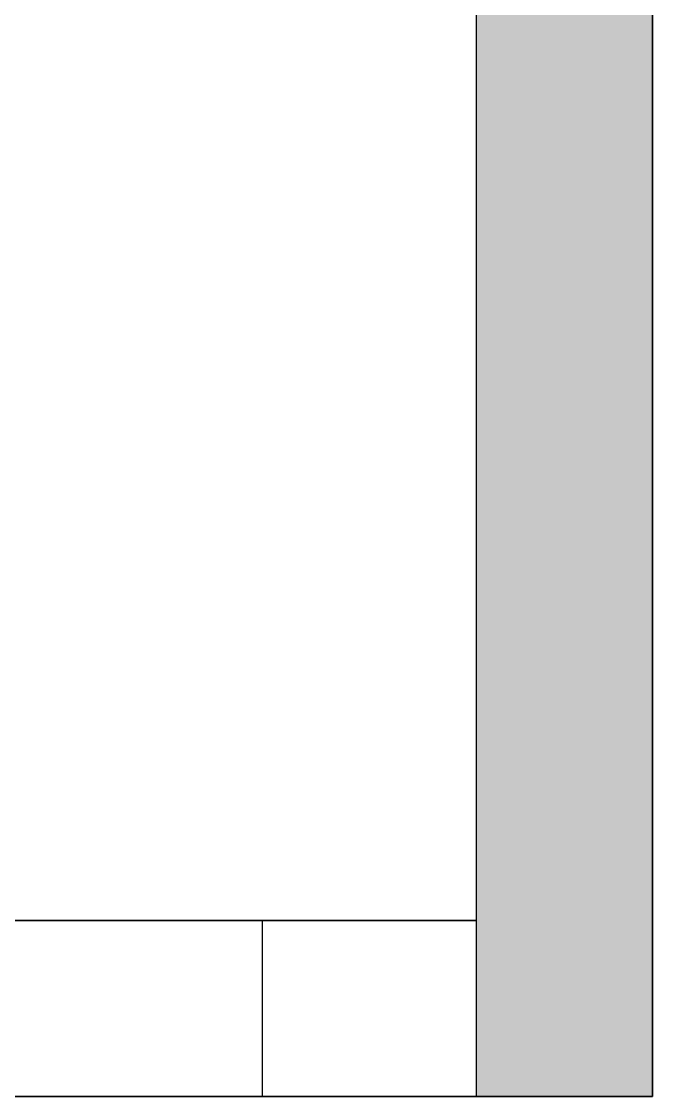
# Model space of a CAD drawing. Header units: millimetres. Extents: x -176651 to 388869, y -18959 to 486614.
# Drawn here: x 271064 to 289002, y 154245 to 184799 of the extents above; entities that cross this region are included whole.
import ezdxf
from ezdxf.xclip import XClip

# ---------------------------------------------------------------- set-up
doc = ezdxf.new("R2010")
doc.units = ezdxf.units.MM
doc.header["$LTSCALE"] = 150
doc.header["$XCLIPFRAME"] = 2
for name, color, linetype in [('ad-Parking', 2, 'Continuous'), ('ad-Road', 2, 'Continuous'), ('ad-Road Hatch', 8, 'Continuous')]:
    doc.layers.add(name, color=color, linetype=linetype)
doc.layers.add('ad-Plot Boundary', color=6, linetype='Continuous', true_color=0xff00ff)

# ---------------------------------------------------------------- blocks, each defined once
blk = doc.blocks.new('A$C4fb60e89')
at = {"layer": 'ad-Road Hatch', "ltscale": 5, "transparency": 33554687}
h = blk.add_hatch(dxfattribs=at)
h.set_pattern_fill('AR-HBONE', color=256, scale=15)
h.set_pattern_definition([(45, (-193247.7, -428758.8), (0, 2155.2615), [4572, -1524]), (135, (-192170.1, -427681.1), (2e-13, 2155.2615), [4572, -1524])])
h.paths.add_polyline_path([(175594, -250241), (169178, -249341), (167473, -249057), (167473, -138694), (101313, -138694), (101313, -199954), (101308, -237995), (101040, -268291), (101008, -280968), (101066, -293684), (101243, -311127), (100910, -319344), (100949, -333937), (100669, -366960), (100727, -390983), (100669, -404586), (100538, -420418), (100467, -428759), (92426, -427265), (92163, -427209), (92163, -321454), (24803, -321454), (24803, -412961), (15653, -411029), (15654, -321452), (-19535, -321452), (-34427, -319477), (-65207, -315395), (-171770, -301268), (-185854, -298333), (-193248, -296832), (-193244, -292908), (-191914, -285219), (-191839, -284679), (-183397, -286393), (-169723, -289243), (-53141, -304698), (-18730, -309262), (15653, -309262), (15653, 703), (24803, 1115), (24803, -129544), (92163, -129544), (92163, 15133), (101313, 17713), (101313, -129544), (167473, -129544), (167473, 35552), (175738, 37855), (175849, 28595), (175836, 25947), (175777, 14040), (175855, 2316), (175660, -18036), (175731, -34039), (175718, -46839), (175673, -63402), (175816, -82072), (175542, -106356), (175490, -124641), (175575, -145019), (175731, -168892), (175797, -181269), (175797, -192667), (175744, -208200), (175829, -223277), (175888, -234871)])
h.paths.add_polyline_path([(24803, -309264), (92163, -309264), (92163, -138694), (24803, -138694)], flags=16)
at = {"layer": 'ad-Road', "ltscale": 5}
blk.add_lwpolyline([(24803, -309264), (92163, -309264), (92163, -138694), (24803, -138694)], close=True, dxfattribs=at)
blk = doc.blocks.new('zw$A88E')
at = {"layer": 'ad-Plot Boundary'}
for points in [[(-117254, -307369), (-83574, -307369), (-83574, -266699), (-117254, -266699)], [(-117254, -347119), (-83574, -347119), (-83574, -307369), (-117254, -307369)]]:
    blk.add_lwpolyline(points, close=True, dxfattribs=at)
blk = doc.blocks.new('zw$944D')
at = {"layer": 'ad-Parking', "ltscale": 5}
blk.add_lwpolyline([(0, 0), (6100, 0), (6100, 6100), (0, 6100)], close=True, dxfattribs=at)
blk = doc.blocks.new('zw$2786')
at = {"layer": 'ad-Parking', "ltscale": 5}
blk.add_blockref('zw$944D', (97959, -194857), dxfattribs=at)
blk = doc.blocks.new("Plot's Boundary")
at = {"layer": 'ad-Road', "ltscale": 5}
blk.add_blockref('A$C4fb60e89', (191839, 428759), dxfattribs=at)
at = {"layer": 'ad-Parking', "ltscale": 5}
blk.add_blockref('zw$2786', (179944, 348002), dxfattribs=at)
at = {"layer": 'ad-Plot Boundary', "ltscale": 5}
blk.add_blockref('zw$A88E', (367577, 466614), dxfattribs=at)
blk = doc.blocks.new('1215E_Footing Layout')
ref = blk.add_blockref("Plot's Boundary", (0, 0))
XClip(ref).set_block_clipping_path([(245322.2775057808, 154244.8999686334), (289002.2775057808, 204914.8999686334)])
blk.add_lwpolyline([(245322, 204915), (289002, 204915), (289002, 154245), (245322, 154245)], close=True)

msp = doc.modelspace()

# ---------------------------------------------------------------- block references
ref = msp.add_blockref('1215E_Footing Layout', (0, 0))
XClip(ref).set_block_clipping_path([(-176651.2716480088, -2838.4650931536), (388868.7283519913, 486613.8052760336)])

doc.saveas('drawing.dxf')
